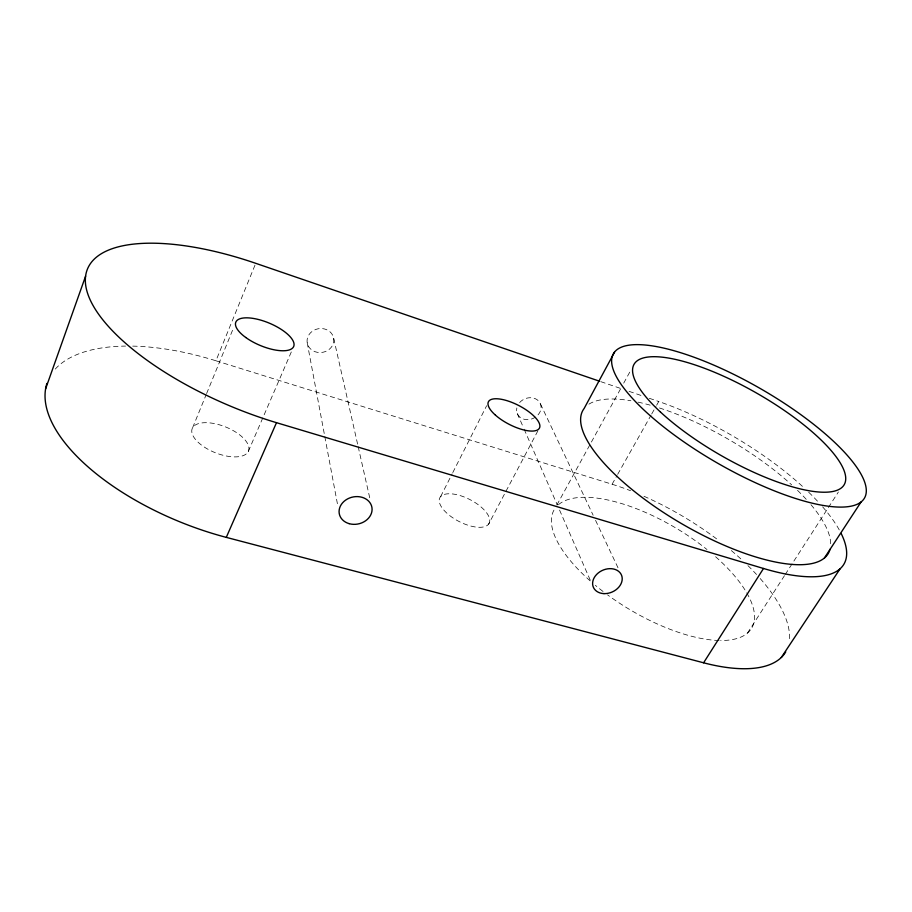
<?xml version="1.0" encoding="UTF-8"?>
<svg xmlns="http://www.w3.org/2000/svg" width="912" height="912" viewBox="0 0 912 912"><rect width="100%" height="100%" fill="white"/><g stroke="black" fill="none" stroke-linecap="round" stroke-linejoin="round"><path stroke-width="0.68" stroke-dasharray="4.56 3.42" d="M132.696 346.115A178 82.057 21.7 0 1 215.939 360.776L255.736 263.317M192.637 427.671L206.066 394.885M206.602 393.574L233.472 328.012M248.315 451.417A30.301 13.885 21.8 0 0 211.561 423.111A30.301 13.885 21.8 0 0 201.164 444.839A30.301 13.885 21.8 0 0 248.315 451.417L292.456 349.307M440.656 496.55L452.147 473.852M452.785 472.587L486.632 405.749M488.604 524.149A27.77 12.232 27.4 0 0 459.01 495.25A27.77 12.232 27.4 0 0 445.82 512.191A27.77 12.232 27.4 0 0 488.604 524.149L538.285 430.076M556.867 505.009L620.981 388.113M623.705 383.143L630.534 370.705M215.939 360.776L612.089 484.249L616.968 475.608M617.663 474.365L651.077 415.097M651.772 413.866L655.945 406.456M656.64 405.224L658.738 401.519A160.33 54.515 30.3 0 1 803.666 487.487M747.498 633.053L784.468 575.677M785.243 574.48L827.594 508.736M828.37 507.539L838.379 492.001M600.78 381.649L622.349 389.036M629.086 391.351L642.561 395.968M649.298 398.282L658.738 401.519M540.463 403.936L593.142 515.234M595.559 520.353L618.564 568.963M517.286 413.546L523.568 427.899M524.138 429.199L557.278 504.86M559.569 510.082L590.417 580.534M333.724 338.477A13.429 11.981 -9 0 1 315.404 351.827A13.429 11.981 -9 0 1 312.223 331.33A13.429 11.981 -9 0 1 333.724 338.477L357.857 445.25M358.165 446.641L370.078 499.331M307.196 342.741L324.524 435.092M324.786 436.495L337.919 506.468M55.279 369.064A178 82.057 21.7 0 1 125.56 346.081M612.089 484.249A155.359 63.35 31 0 1 630.568 490.724M643.975 496.288A155.359 63.35 31 0 1 718.474 540.269M731.344 550.574A155.359 63.35 31 0 1 742.847 560.755M747.954 565.634A155.359 63.35 31 0 1 756.527 574.48M760.175 578.527A155.359 63.35 31 0 1 789.279 641.261M808.682 492.218A160.33 54.515 30.3 0 1 818.771 502.546M822.624 506.844A160.33 54.515 30.3 0 1 839.884 531.046M588.901 404.176A142.021 48.233 30.3 0 1 630.91 400.767M637.99 402.135A142.021 48.233 30.3 0 1 651.191 405.452M659.467 407.972A142.021 48.233 30.3 0 1 791.627 484.819M797.51 490.348A142.021 48.233 30.3 0 1 806.333 499.434M810.985 504.712A142.021 48.233 30.3 0 1 830.615 545.444M519.635 402.557A12.551 10.636 -24.5 0 1 539.573 402.215A12.551 10.636 -24.5 0 1 530.761 419.246A12.551 10.636 -24.5 0 1 516.842 407.96M715.578 556.73A115.129 46.831 31 0 1 720.605 640.509M719.089 640.486A115.129 46.831 31 0 1 607.563 594.875M603.06 591.489A115.129 46.831 31 0 1 595.365 585.333M590.144 580.853A115.129 46.831 31 0 1 554.815 508.736M558.452 504.689A115.129 46.831 31 0 1 707.005 549.526"/><path stroke-width="1.37" d="M45.6 388.865L85.625 276.085M785.734 651.898A155.359 63.35 31 0 1 703.597 662.796L226.29 537.373L276.484 422.678A184.498 71.273 22.8 0 1 85.66 285.034A184.498 71.273 22.8 0 1 255.736 263.317L599.435 381.182M614.563 352.123L584.125 408.508A142.021 48.233 30.3 0 0 684.376 525.266A142.021 48.233 30.3 0 0 829.988 549.309M703.597 662.796L763.504 568.484A160.33 54.515 30.3 0 0 841.126 533.429M824.414 557.984L861.099 501.931A144.803 42.989 29.9 0 0 709.604 363.341A144.803 42.989 29.9 0 0 646.403 412.281A144.803 42.989 29.9 0 0 861.099 501.931M781.299 657.495L840.112 568.746M276.484 422.678L763.504 568.484M226.29 537.373A178 82.057 21.7 0 1 46.911 383.428M245.75 337.486A31.396 12.05 22.8 0 0 293.573 346.72A31.396 12.05 22.8 0 0 254.915 318.71A31.396 12.05 22.8 0 0 245.75 337.486M495.433 415.131A28.705 10.556 27.3 0 0 538.946 428.822A28.705 10.556 27.3 0 0 507.391 400.801A28.705 10.556 27.3 0 0 495.433 415.131M349.159 523.659A16.633 13.737 -12.4 0 0 371.959 507.653A16.633 13.737 -12.4 0 0 345.625 500.107A16.633 13.737 -12.4 0 0 349.159 523.659M603.995 593.621A15.322 11.856 -23.9 0 0 621.596 575.358A15.322 11.856 -23.9 0 0 596.63 574.446A15.322 11.856 -23.9 0 0 603.995 593.621M660.493 412.064A121.114 35.91 29.8 0 0 840.682 488.422A121.114 35.91 29.8 0 0 716.011 372.894A121.114 35.91 29.8 0 0 660.493 412.064"/></g></svg>
